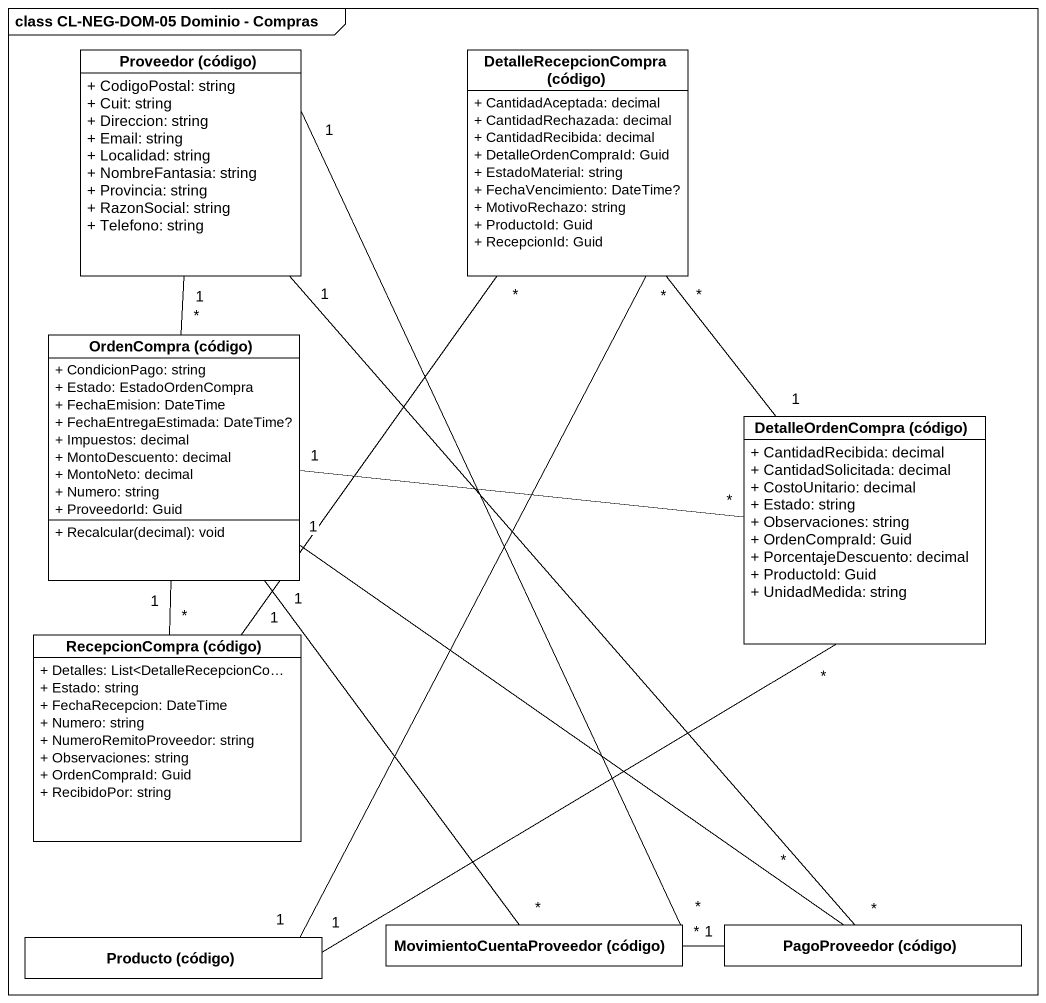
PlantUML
@startuml
mainframe class CL-NEG-DOM-05 Dominio - Compras
hide circle
hide empty members
skinparam classAttributeIconSize 0
class "Proveedor (código)" as Proveedor_código {
  + CodigoPostal: string
  + Cuit: string
  + Direccion: string
  + Email: string
  + Localidad: string
  + NombreFantasia: string
  + Provincia: string
  + RazonSocial: string
  + Telefono: string
}
class "DetalleRecepcionCompra (código)" as DetalleRecepcionCompra {
  + CantidadAceptada: decimal
  + CantidadRechazada: decimal
  + CantidadRecibida: decimal
  + DetalleOrdenCompraId: Guid
  + EstadoMaterial: string
  + FechaVencimiento: DateTime?
  + MotivoRechazo: string
  + ProductoId: Guid
  + RecepcionId: Guid
}
class "OrdenCompra (código)" as OrdenCompra_código {
  + CondicionPago: string
  + Estado: EstadoOrdenCompra
  + FechaEmision: DateTime
  + FechaEntregaEstimada: DateTime?
  + Impuestos: decimal
  + MontoDescuento: decimal
  + MontoNeto: decimal
  + Numero: string
  + ProveedorId: Guid
  + Recalcular(decimal): void
}
class "DetalleOrdenCompra (código)" as DetalleOrdenCompra_código {
  + CantidadRecibida: decimal
  + CantidadSolicitada: decimal
  + CostoUnitario: decimal
  + Estado: string
  + Observaciones: string
  + OrdenCompraId: Guid
  + PorcentajeDescuento: decimal
  + ProductoId: Guid
  + UnidadMedida: string
}
class "RecepcionCompra (código)" as RecepcionCompra_código {
  + Detalles: List<DetalleRecepcionCo…
  + Estado: string
  + FechaRecepcion: DateTime
  + Numero: string
  + NumeroRemitoProveedor: string
  + Observaciones: string
  + OrdenCompraId: Guid
  + RecibidoPor: string
}
class "Producto (código)" as Producto_código
class "MovimientoCuentaProveedor (código)" as MovimientoCuentaProveedor
class "PagoProveedor (código)" as PagoProveedor_código
DetalleRecepcionCompra "*" -- "1" DetalleOrdenCompra_código
DetalleRecepcionCompra "*" -- "1" RecepcionCompra_código
DetalleRecepcionCompra "*" -- "1" Producto_código
OrdenCompra_código "*" -up- "1" Proveedor_código
DetalleOrdenCompra_código "*" -left- "1" OrdenCompra_código
DetalleOrdenCompra_código "*" -- "1" Producto_código
RecepcionCompra_código "*" -up- "1" OrdenCompra_código
MovimientoCuentaProveedor "*" -up- "1" Proveedor_código
MovimientoCuentaProveedor "*" -up- "1" OrdenCompra_código
MovimientoCuentaProveedor "*" -right- "1" PagoProveedor_código
PagoProveedor_código "*" -up- "1" Proveedor_código
PagoProveedor_código "*" -up- "1" OrdenCompra_código
@enduml
